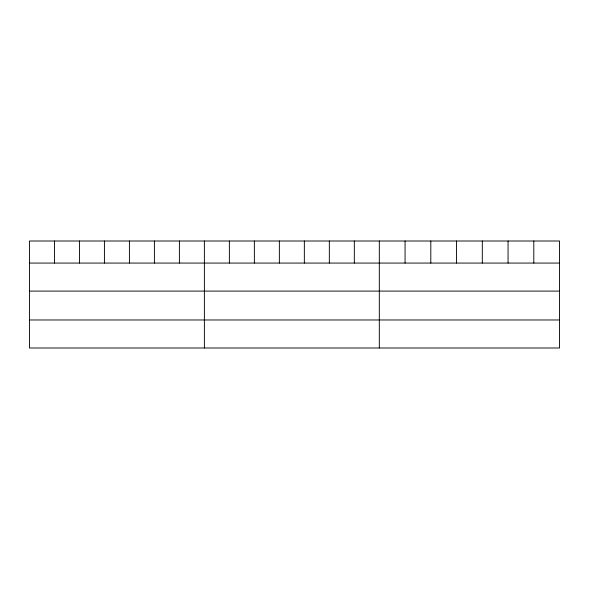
<?xml version="1.0" encoding="UTF-8"?>
<svg xmlns="http://www.w3.org/2000/svg" width="589" height="589" viewBox="0 0 589 589"><rect width="100%" height="100%" fill="white"/><g stroke="black" fill="none" stroke-linecap="round" stroke-linejoin="round"><path stroke-width="0.88" d="M559.55 291.099L559.55 241.004L29.45 241.004L29.45 347.996L559.55 347.996L559.55 291.099L29.45 291.099M29.45 263.069L559.55 263.069M29.45 319.974L559.55 319.974M533.803 241.004L533.803 263.069M508.057 241.004L508.057 263.069M482.31 241.004L482.31 263.069M456.556 241.004L456.556 263.069M430.809 241.004L430.809 263.069M405.063 241.004L405.063 263.069M379.316 241.004L379.316 347.996M354.328 241.004L354.328 263.069M329.332 241.004L329.332 263.069M304.344 241.004L304.344 263.069M279.355 241.004L279.355 263.069M254.367 241.004L254.367 263.069M229.371 241.004L229.371 263.069M204.383 241.004L204.383 347.996M179.395 241.004L179.395 263.069M154.399 241.004L154.399 263.069M129.411 241.004L129.411 263.069M104.422 241.004L104.422 263.069M79.434 241.004L79.434 263.069M54.438 241.004L54.438 263.069"/></g></svg>
